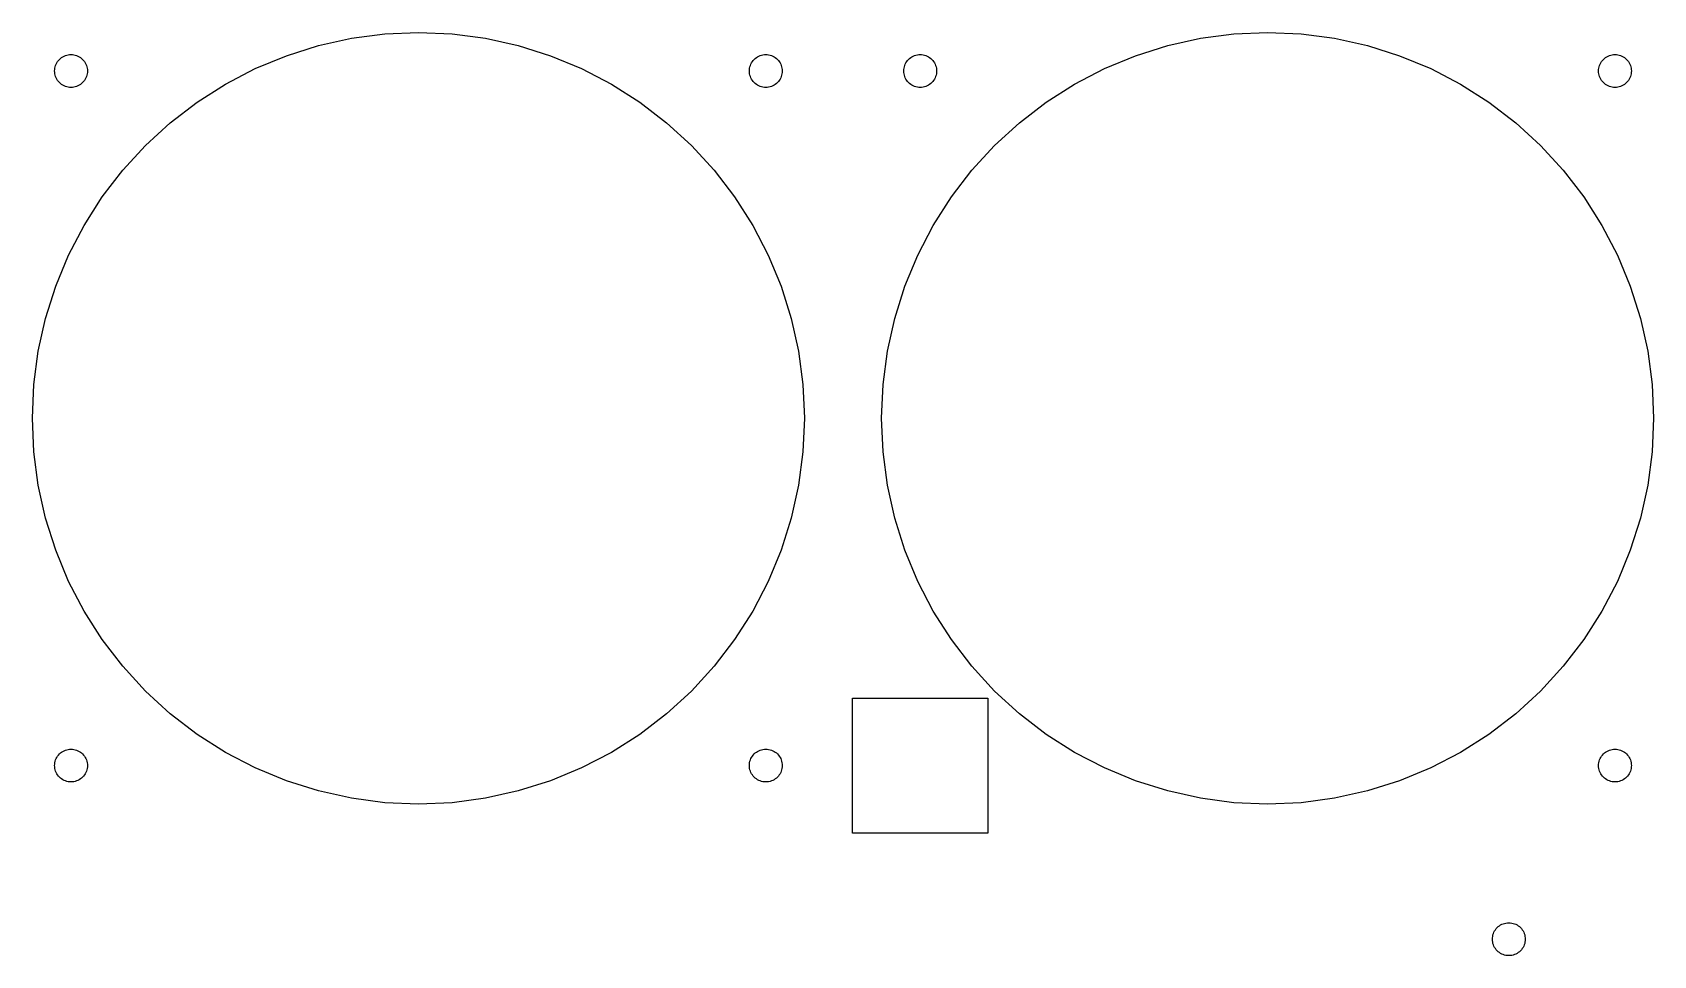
# Model space of a CAD drawing. Header units: metres. Extents: x -280 to 530, y 0 to 440.
# Drawn here: x 208 to 376, y 104.3 to 200 of the extents above; entities that cross this region are included whole.
import ezdxf

# ---------------------------------------------------------------- set-up
doc = ezdxf.new("R2010")
doc.units = ezdxf.units.M

msp = doc.modelspace()

# ---------------------------------------------------------------- linework, layer by layer
for p, q in [((244.514, 199.848), (248, 200)), ((248, 200), (251.486, 199.848)), ((332.514, 199.848), (336, 200)), ((336, 200), (339.486, 199.848)), ((234.319, 197.588), (237.647, 198.637)), ((237.647, 198.637), (241.054, 199.392)), ((241.054, 199.392), (244.514, 199.848)), ((251.486, 199.848), (254.946, 199.392)), ((254.946, 199.392), (258.353, 198.637)), ((258.353, 198.637), (261.681, 197.588)), ((322.319, 197.588), (325.647, 198.637)), ((325.647, 198.637), (329.054, 199.392)), ((329.054, 199.392), (332.514, 199.848)), ((339.486, 199.848), (342.946, 199.392)), ((342.946, 199.392), (346.353, 198.637)), ((346.353, 198.637), (349.681, 197.588)), ((210.358, 196.44), (210.403, 196.581)), ((210.403, 196.581), (210.459, 196.718)), ((210.459, 196.718), (210.528, 196.85)), ((210.528, 196.85), (210.607, 196.975)), ((210.607, 196.975), (210.698, 197.093)), ((210.698, 197.093), (210.798, 197.202)), ((210.798, 197.202), (210.907, 197.302)), ((210.907, 197.302), (211.025, 197.393)), ((211.025, 197.393), (211.15, 197.472)), ((211.15, 197.472), (211.282, 197.541)), ((211.282, 197.541), (211.419, 197.597)), ((211.419, 197.597), (211.56, 197.642)), ((211.56, 197.642), (211.705, 197.674)), ((211.705, 197.674), (211.852, 197.694)), ((211.852, 197.694), (212, 197.7)), ((212, 197.7), (212.148, 197.694)), ((212.148, 197.694), (212.295, 197.674)), ((212.295, 197.674), (212.44, 197.642)), ((212.44, 197.642), (212.581, 197.597)), ((212.581, 197.597), (212.718, 197.541)), ((212.718, 197.541), (212.85, 197.472)), ((212.85, 197.472), (212.975, 197.393)), ((212.975, 197.393), (213.093, 197.302)), ((213.093, 197.302), (213.202, 197.202)), ((213.202, 197.202), (213.302, 197.093)), ((213.302, 197.093), (213.393, 196.975)), ((213.393, 196.975), (213.472, 196.85)), ((213.472, 196.85), (213.541, 196.718)), ((213.541, 196.718), (213.597, 196.581)), ((213.597, 196.581), (213.642, 196.44)), ((231.095, 196.252), (234.319, 197.588)), ((261.681, 197.588), (264.905, 196.252)), ((282.358, 196.44), (282.403, 196.581)), ((282.403, 196.581), (282.459, 196.718)), ((282.459, 196.718), (282.528, 196.85)), ((282.528, 196.85), (282.607, 196.975)), ((282.607, 196.975), (282.698, 197.093)), ((282.698, 197.093), (282.798, 197.202)), ((282.798, 197.202), (282.907, 197.302)), ((282.907, 197.302), (283.025, 197.393)), ((283.025, 197.393), (283.15, 197.472)), ((283.15, 197.472), (283.282, 197.541)), ((283.282, 197.541), (283.419, 197.597)), ((283.419, 197.597), (283.56, 197.642)), ((283.56, 197.642), (283.705, 197.674)), ((283.705, 197.674), (283.852, 197.694)), ((283.852, 197.694), (284, 197.7)), ((284, 197.7), (284.148, 197.694)), ((284.148, 197.694), (284.295, 197.674)), ((284.295, 197.674), (284.44, 197.642)), ((284.44, 197.642), (284.581, 197.597)), ((284.581, 197.597), (284.718, 197.541)), ((284.718, 197.541), (284.85, 197.472)), ((284.85, 197.472), (284.975, 197.393)), ((284.975, 197.393), (285.093, 197.302)), ((285.093, 197.302), (285.202, 197.202)), ((285.202, 197.202), (285.302, 197.093)), ((285.302, 197.093), (285.393, 196.975)), ((285.393, 196.975), (285.472, 196.85)), ((285.472, 196.85), (285.541, 196.718)), ((285.541, 196.718), (285.597, 196.581)), ((285.597, 196.581), (285.642, 196.44)), ((298.358, 196.44), (298.403, 196.581)), ((298.403, 196.581), (298.459, 196.718)), ((298.459, 196.718), (298.528, 196.85)), ((298.528, 196.85), (298.607, 196.975)), ((298.607, 196.975), (298.698, 197.093)), ((298.698, 197.093), (298.798, 197.202)), ((298.798, 197.202), (298.907, 197.302)), ((298.907, 197.302), (299.025, 197.393)), ((299.025, 197.393), (299.15, 197.472)), ((299.15, 197.472), (299.282, 197.541)), ((299.282, 197.541), (299.419, 197.597)), ((299.419, 197.597), (299.56, 197.642)), ((299.56, 197.642), (299.705, 197.674)), ((299.705, 197.674), (299.852, 197.694)), ((299.852, 197.694), (300, 197.7)), ((300, 197.7), (300.148, 197.694)), ((300.148, 197.694), (300.295, 197.674)), ((300.295, 197.674), (300.44, 197.642)), ((300.44, 197.642), (300.581, 197.597)), ((300.581, 197.597), (300.718, 197.541)), ((300.718, 197.541), (300.85, 197.472)), ((300.85, 197.472), (300.975, 197.393)), ((300.975, 197.393), (301.093, 197.302)), ((301.093, 197.302), (301.202, 197.202)), ((301.202, 197.202), (301.302, 197.093)), ((301.302, 197.093), (301.393, 196.975)), ((301.393, 196.975), (301.472, 196.85)), ((301.472, 196.85), (301.541, 196.718)), ((301.541, 196.718), (301.597, 196.581)), ((301.597, 196.581), (301.642, 196.44)), ((319.095, 196.252), (322.319, 197.588)), ((349.681, 197.588), (352.905, 196.252)), ((370.358, 196.44), (370.403, 196.581)), ((370.403, 196.581), (370.459, 196.718)), ((370.459, 196.718), (370.528, 196.85)), ((370.528, 196.85), (370.607, 196.975)), ((370.607, 196.975), (370.698, 197.093)), ((370.698, 197.093), (370.798, 197.202)), ((370.798, 197.202), (370.907, 197.302)), ((370.907, 197.302), (371.025, 197.393)), ((371.025, 197.393), (371.15, 197.472)), ((371.15, 197.472), (371.282, 197.541)), ((371.282, 197.541), (371.419, 197.597)), ((371.419, 197.597), (371.56, 197.642)), ((371.56, 197.642), (371.705, 197.674)), ((371.705, 197.674), (371.852, 197.694)), ((371.852, 197.694), (372, 197.7)), ((372, 197.7), (372.148, 197.694)), ((372.148, 197.694), (372.295, 197.674)), ((372.295, 197.674), (372.44, 197.642)), ((372.44, 197.642), (372.581, 197.597)), ((372.581, 197.597), (372.718, 197.541)), ((372.718, 197.541), (372.85, 197.472)), ((372.85, 197.472), (372.975, 197.393)), ((372.975, 197.393), (373.093, 197.302)), ((373.093, 197.302), (373.202, 197.202)), ((373.202, 197.202), (373.302, 197.093)), ((373.302, 197.093), (373.393, 196.975)), ((373.393, 196.975), (373.472, 196.85)), ((373.472, 196.85), (373.541, 196.718)), ((373.541, 196.718), (373.597, 196.581)), ((373.597, 196.581), (373.642, 196.44)), ((210.3, 196), (210.306, 196.148)), ((210.306, 195.852), (210.3, 196)), ((210.306, 196.148), (210.326, 196.295)), ((210.326, 195.705), (210.306, 195.852)), ((210.326, 196.295), (210.358, 196.44)), ((210.358, 195.56), (210.326, 195.705)), ((210.403, 195.419), (210.358, 195.56)), ((210.459, 195.282), (210.403, 195.419)), ((210.528, 195.15), (210.459, 195.282)), ((210.607, 195.025), (210.528, 195.15)), ((210.698, 194.907), (210.607, 195.025)), ((210.798, 194.798), (210.698, 194.907)), ((213.302, 194.907), (213.202, 194.798)), ((213.393, 195.025), (213.302, 194.907)), ((213.472, 195.15), (213.393, 195.025)), ((213.541, 195.282), (213.472, 195.15)), ((213.597, 195.419), (213.541, 195.282)), ((213.642, 195.56), (213.597, 195.419)), ((213.642, 196.44), (213.674, 196.295)), ((213.674, 195.705), (213.642, 195.56)), ((213.674, 196.295), (213.694, 196.148)), ((213.694, 195.852), (213.674, 195.705)), ((213.694, 196.148), (213.7, 196)), ((213.7, 196), (213.694, 195.852)), ((228, 194.641), (231.095, 196.252)), ((264.905, 196.252), (268, 194.641)), ((282.3, 196), (282.306, 196.148)), ((282.306, 195.852), (282.3, 196)), ((282.306, 196.148), (282.326, 196.295)), ((282.326, 195.705), (282.306, 195.852)), ((282.326, 196.295), (282.358, 196.44)), ((282.358, 195.56), (282.326, 195.705)), ((282.403, 195.419), (282.358, 195.56)), ((282.459, 195.282), (282.403, 195.419)), ((282.528, 195.15), (282.459, 195.282)), ((282.607, 195.025), (282.528, 195.15)), ((282.698, 194.907), (282.607, 195.025)), ((282.798, 194.798), (282.698, 194.907)), ((285.302, 194.907), (285.202, 194.798)), ((285.393, 195.025), (285.302, 194.907)), ((285.472, 195.15), (285.393, 195.025)), ((285.541, 195.282), (285.472, 195.15)), ((285.597, 195.419), (285.541, 195.282)), ((285.642, 195.56), (285.597, 195.419)), ((285.642, 196.44), (285.674, 196.295)), ((285.674, 195.705), (285.642, 195.56)), ((285.674, 196.295), (285.694, 196.148)), ((285.694, 195.852), (285.674, 195.705)), ((285.694, 196.148), (285.7, 196)), ((285.7, 196), (285.694, 195.852)), ((298.3, 196), (298.306, 196.148)), ((298.306, 195.852), (298.3, 196)), ((298.306, 196.148), (298.326, 196.295)), ((298.326, 195.705), (298.306, 195.852)), ((298.326, 196.295), (298.358, 196.44)), ((298.358, 195.56), (298.326, 195.705)), ((298.403, 195.419), (298.358, 195.56)), ((298.459, 195.282), (298.403, 195.419)), ((298.528, 195.15), (298.459, 195.282)), ((298.607, 195.025), (298.528, 195.15)), ((298.698, 194.907), (298.607, 195.025)), ((298.798, 194.798), (298.698, 194.907)), ((301.302, 194.907), (301.202, 194.798)), ((301.393, 195.025), (301.302, 194.907)), ((301.472, 195.15), (301.393, 195.025)), ((301.541, 195.282), (301.472, 195.15)), ((301.597, 195.419), (301.541, 195.282)), ((301.642, 195.56), (301.597, 195.419)), ((301.642, 196.44), (301.674, 196.295)), ((301.674, 195.705), (301.642, 195.56)), ((301.674, 196.295), (301.694, 196.148)), ((301.694, 195.852), (301.674, 195.705)), ((301.694, 196.148), (301.7, 196)), ((301.7, 196), (301.694, 195.852)), ((316, 194.641), (319.095, 196.252)), ((352.905, 196.252), (356, 194.641)), ((370.3, 196), (370.306, 196.148)), ((370.306, 195.852), (370.3, 196)), ((370.306, 196.148), (370.326, 196.295)), ((370.326, 195.705), (370.306, 195.852)), ((370.326, 196.295), (370.358, 196.44)), ((370.358, 195.56), (370.326, 195.705)), ((370.403, 195.419), (370.358, 195.56)), ((370.459, 195.282), (370.403, 195.419)), ((370.528, 195.15), (370.459, 195.282)), ((370.607, 195.025), (370.528, 195.15)), ((370.698, 194.907), (370.607, 195.025)), ((370.798, 194.798), (370.698, 194.907)), ((373.302, 194.907), (373.202, 194.798)), ((373.393, 195.025), (373.302, 194.907)), ((373.472, 195.15), (373.393, 195.025)), ((373.541, 195.282), (373.472, 195.15)), ((373.597, 195.419), (373.541, 195.282)), ((373.642, 195.56), (373.597, 195.419)), ((373.642, 196.44), (373.674, 196.295)), ((373.674, 195.705), (373.642, 195.56)), ((373.674, 196.295), (373.694, 196.148)), ((373.694, 195.852), (373.674, 195.705)), ((373.694, 196.148), (373.7, 196)), ((373.7, 196), (373.694, 195.852)), ((210.907, 194.698), (210.798, 194.798)), ((211.025, 194.607), (210.907, 194.698)), ((211.15, 194.528), (211.025, 194.607)), ((211.282, 194.459), (211.15, 194.528)), ((211.419, 194.403), (211.282, 194.459)), ((211.56, 194.358), (211.419, 194.403)), ((211.705, 194.326), (211.56, 194.358)), ((211.852, 194.306), (211.705, 194.326)), ((212, 194.3), (211.852, 194.306)), ((212.148, 194.306), (212, 194.3)), ((212.295, 194.326), (212.148, 194.306)), ((212.44, 194.358), (212.295, 194.326)), ((212.581, 194.403), (212.44, 194.358)), ((212.718, 194.459), (212.581, 194.403)), ((212.85, 194.528), (212.718, 194.459)), ((212.975, 194.607), (212.85, 194.528)), ((213.093, 194.698), (212.975, 194.607)), ((213.202, 194.798), (213.093, 194.698)), ((225.057, 192.766), (228, 194.641)), ((268, 194.641), (270.943, 192.766)), ((282.907, 194.698), (282.798, 194.798)), ((283.025, 194.607), (282.907, 194.698)), ((283.15, 194.528), (283.025, 194.607)), ((283.282, 194.459), (283.15, 194.528)), ((283.419, 194.403), (283.282, 194.459)), ((283.56, 194.358), (283.419, 194.403)), ((283.705, 194.326), (283.56, 194.358)), ((283.852, 194.306), (283.705, 194.326)), ((284, 194.3), (283.852, 194.306)), ((284.148, 194.306), (284, 194.3)), ((284.295, 194.326), (284.148, 194.306)), ((284.44, 194.358), (284.295, 194.326)), ((284.581, 194.403), (284.44, 194.358)), ((284.718, 194.459), (284.581, 194.403)), ((284.85, 194.528), (284.718, 194.459)), ((284.975, 194.607), (284.85, 194.528)), ((285.093, 194.698), (284.975, 194.607)), ((285.202, 194.798), (285.093, 194.698)), ((298.907, 194.698), (298.798, 194.798)), ((299.025, 194.607), (298.907, 194.698)), ((299.15, 194.528), (299.025, 194.607)), ((299.282, 194.459), (299.15, 194.528)), ((299.419, 194.403), (299.282, 194.459)), ((299.56, 194.358), (299.419, 194.403)), ((299.705, 194.326), (299.56, 194.358)), ((299.852, 194.306), (299.705, 194.326)), ((300, 194.3), (299.852, 194.306)), ((300.148, 194.306), (300, 194.3)), ((300.295, 194.326), (300.148, 194.306)), ((300.44, 194.358), (300.295, 194.326)), ((300.581, 194.403), (300.44, 194.358)), ((300.718, 194.459), (300.581, 194.403)), ((300.85, 194.528), (300.718, 194.459)), ((300.975, 194.607), (300.85, 194.528)), ((301.093, 194.698), (300.975, 194.607)), ((301.202, 194.798), (301.093, 194.698)), ((313.057, 192.766), (316, 194.641)), ((356, 194.641), (358.943, 192.766)), ((370.907, 194.698), (370.798, 194.798)), ((371.025, 194.607), (370.907, 194.698)), ((371.15, 194.528), (371.025, 194.607)), ((371.282, 194.459), (371.15, 194.528)), ((371.419, 194.403), (371.282, 194.459)), ((371.56, 194.358), (371.419, 194.403)), ((371.705, 194.326), (371.56, 194.358)), ((371.852, 194.306), (371.705, 194.326)), ((372, 194.3), (371.852, 194.306)), ((372.148, 194.306), (372, 194.3)), ((372.295, 194.326), (372.148, 194.306)), ((372.44, 194.358), (372.295, 194.326)), ((372.581, 194.403), (372.44, 194.358)), ((372.718, 194.459), (372.581, 194.403)), ((372.85, 194.528), (372.718, 194.459)), ((372.975, 194.607), (372.85, 194.528)), ((373.093, 194.698), (372.975, 194.607)), ((373.202, 194.798), (373.093, 194.698)), ((222.288, 190.642), (225.057, 192.766)), ((270.943, 192.766), (273.712, 190.642)), ((310.288, 190.642), (313.057, 192.766)), ((358.943, 192.766), (361.712, 190.642)), ((219.716, 188.284), (222.288, 190.642)), ((273.712, 190.642), (276.284, 188.284)), ((307.716, 188.284), (310.288, 190.642)), ((361.712, 190.642), (364.284, 188.284)), ((217.358, 185.712), (219.716, 188.284)), ((276.284, 188.284), (278.642, 185.712)), ((305.358, 185.712), (307.716, 188.284)), ((364.284, 188.284), (366.642, 185.712)), ((215.234, 182.943), (217.358, 185.712)), ((278.642, 185.712), (280.766, 182.943)), ((303.234, 182.943), (305.358, 185.712)), ((366.642, 185.712), (368.766, 182.943)), ((213.359, 180), (215.234, 182.943)), ((280.766, 182.943), (282.641, 180)), ((301.359, 180), (303.234, 182.943)), ((368.766, 182.943), (370.641, 180)), ((211.748, 176.905), (213.359, 180)), ((282.641, 180), (284.252, 176.905)), ((299.748, 176.905), (301.359, 180)), ((370.641, 180), (372.252, 176.905)), ((210.412, 173.681), (211.748, 176.905)), ((284.252, 176.905), (285.588, 173.681)), ((298.412, 173.681), (299.748, 176.905)), ((372.252, 176.905), (373.588, 173.681)), ((209.363, 170.353), (210.412, 173.681)), ((285.588, 173.681), (286.637, 170.353)), ((297.363, 170.353), (298.412, 173.681)), ((373.588, 173.681), (374.637, 170.353)), ((208.608, 166.946), (209.363, 170.353)), ((286.637, 170.353), (287.392, 166.946)), ((296.608, 166.946), (297.363, 170.353)), ((374.637, 170.353), (375.392, 166.946)), ((208.152, 163.486), (208.608, 166.946)), ((287.392, 166.946), (287.848, 163.486)), ((296.152, 163.486), (296.608, 166.946)), ((375.392, 166.946), (375.848, 163.486)), ((208, 160), (208.152, 163.486)), ((287.848, 163.486), (288, 160)), ((296, 160), (296.152, 163.486)), ((375.848, 163.486), (376, 160)), ((208.152, 156.514), (208, 160)), ((288, 160), (287.848, 156.514)), ((296.152, 156.514), (296, 160)), ((376, 160), (375.848, 156.514)), ((208.608, 153.054), (208.152, 156.514)), ((287.848, 156.514), (287.392, 153.054)), ((296.608, 153.054), (296.152, 156.514)), ((375.848, 156.514), (375.392, 153.054)), ((209.363, 149.647), (208.608, 153.054)), ((287.392, 153.054), (286.637, 149.647)), ((297.363, 149.647), (296.608, 153.054)), ((375.392, 153.054), (374.637, 149.647)), ((210.412, 146.319), (209.363, 149.647)), ((286.637, 149.647), (285.588, 146.319)), ((298.412, 146.319), (297.363, 149.647)), ((374.637, 149.647), (373.588, 146.319)), ((211.748, 143.095), (210.412, 146.319)), ((285.588, 146.319), (284.252, 143.095)), ((299.748, 143.095), (298.412, 146.319)), ((373.588, 146.319), (372.252, 143.095)), ((213.359, 140), (211.748, 143.095)), ((284.252, 143.095), (282.641, 140)), ((301.359, 140), (299.748, 143.095)), ((372.252, 143.095), (370.641, 140)), ((215.234, 137.057), (213.359, 140)), ((282.641, 140), (280.766, 137.057)), ((303.234, 137.057), (301.359, 140)), ((370.641, 140), (368.766, 137.057)), ((217.358, 134.288), (215.234, 137.057)), ((280.766, 137.057), (278.642, 134.288)), ((305.358, 134.288), (303.234, 137.057)), ((368.766, 137.057), (366.642, 134.288)), ((219.716, 131.716), (217.358, 134.288)), ((278.642, 134.288), (276.284, 131.716)), ((307.716, 131.716), (305.358, 134.288)), ((366.642, 134.288), (364.284, 131.716)), ((222.288, 129.358), (219.716, 131.716)), ((276.284, 131.716), (273.712, 129.358)), ((310.288, 129.358), (307.716, 131.716)), ((364.284, 131.716), (361.712, 129.358)), ((293, 117), (293, 131)), ((293, 131), (307, 131)), ((307, 131), (307, 117)), ((225.057, 127.234), (222.288, 129.358)), ((273.712, 129.358), (270.943, 127.234)), ((313.057, 127.234), (310.288, 129.358)), ((361.712, 129.358), (358.943, 127.234)), ((228, 125.359), (225.057, 127.234)), ((270.943, 127.234), (268, 125.359)), ((316, 125.359), (313.057, 127.234)), ((358.943, 127.234), (356, 125.359)), ((210.326, 124.295), (210.358, 124.44)), ((210.358, 124.44), (210.403, 124.581)), ((210.403, 124.581), (210.459, 124.718)), ((210.459, 124.718), (210.528, 124.85)), ((210.528, 124.85), (210.607, 124.975)), ((210.607, 124.975), (210.698, 125.093)), ((210.698, 125.093), (210.798, 125.202)), ((210.798, 125.202), (210.907, 125.302)), ((210.907, 125.302), (211.025, 125.393)), ((211.025, 125.393), (211.15, 125.472)), ((211.15, 125.472), (211.282, 125.541)), ((211.282, 125.541), (211.419, 125.597)), ((211.419, 125.597), (211.56, 125.642)), ((211.56, 125.642), (211.705, 125.674)), ((211.705, 125.674), (211.852, 125.694)), ((211.852, 125.694), (212, 125.7)), ((212, 125.7), (212.148, 125.694)), ((212.148, 125.694), (212.295, 125.674)), ((212.295, 125.674), (212.44, 125.642)), ((212.44, 125.642), (212.581, 125.597)), ((212.581, 125.597), (212.718, 125.541)), ((212.718, 125.541), (212.85, 125.472)), ((212.85, 125.472), (212.975, 125.393)), ((212.975, 125.393), (213.093, 125.302)), ((213.093, 125.302), (213.202, 125.202)), ((213.202, 125.202), (213.302, 125.093)), ((213.302, 125.093), (213.393, 124.975)), ((213.393, 124.975), (213.472, 124.85)), ((213.472, 124.85), (213.541, 124.718)), ((213.541, 124.718), (213.597, 124.581)), ((213.597, 124.581), (213.642, 124.44)), ((213.642, 124.44), (213.674, 124.295)), ((231.095, 123.748), (228, 125.359)), ((268, 125.359), (264.905, 123.748)), ((282.326, 124.295), (282.358, 124.44)), ((282.358, 124.44), (282.403, 124.581)), ((282.403, 124.581), (282.459, 124.718)), ((282.459, 124.718), (282.528, 124.85)), ((282.528, 124.85), (282.607, 124.975)), ((282.607, 124.975), (282.698, 125.093)), ((282.698, 125.093), (282.798, 125.202)), ((282.798, 125.202), (282.907, 125.302)), ((282.907, 125.302), (283.025, 125.393)), ((283.025, 125.393), (283.15, 125.472)), ((283.15, 125.472), (283.282, 125.541)), ((283.282, 125.541), (283.419, 125.597)), ((283.419, 125.597), (283.56, 125.642)), ((283.56, 125.642), (283.705, 125.674)), ((283.705, 125.674), (283.852, 125.694)), ((283.852, 125.694), (284, 125.7)), ((284, 125.7), (284.148, 125.694)), ((284.148, 125.694), (284.295, 125.674)), ((284.295, 125.674), (284.44, 125.642)), ((284.44, 125.642), (284.581, 125.597)), ((284.581, 125.597), (284.718, 125.541)), ((284.718, 125.541), (284.85, 125.472)), ((284.85, 125.472), (284.975, 125.393)), ((284.975, 125.393), (285.093, 125.302)), ((285.093, 125.302), (285.202, 125.202)), ((285.202, 125.202), (285.302, 125.093)), ((285.302, 125.093), (285.393, 124.975)), ((285.393, 124.975), (285.472, 124.85)), ((285.472, 124.85), (285.541, 124.718)), ((285.541, 124.718), (285.597, 124.581)), ((285.597, 124.581), (285.642, 124.44)), ((285.642, 124.44), (285.674, 124.295)), ((319.095, 123.748), (316, 125.359)), ((356, 125.359), (352.905, 123.748)), ((370.326, 124.295), (370.358, 124.44)), ((370.358, 124.44), (370.403, 124.581)), ((370.403, 124.581), (370.459, 124.718)), ((370.459, 124.718), (370.528, 124.85)), ((370.528, 124.85), (370.607, 124.975)), ((370.607, 124.975), (370.698, 125.093)), ((370.698, 125.093), (370.798, 125.202)), ((370.798, 125.202), (370.907, 125.302)), ((370.907, 125.302), (371.025, 125.393)), ((371.025, 125.393), (371.15, 125.472)), ((371.15, 125.472), (371.282, 125.541)), ((371.282, 125.541), (371.419, 125.597)), ((371.419, 125.597), (371.56, 125.642)), ((371.56, 125.642), (371.705, 125.674)), ((371.705, 125.674), (371.852, 125.694)), ((371.852, 125.694), (372, 125.7)), ((372, 125.7), (372.148, 125.694)), ((372.148, 125.694), (372.295, 125.674)), ((372.295, 125.674), (372.44, 125.642)), ((372.44, 125.642), (372.581, 125.597)), ((372.581, 125.597), (372.718, 125.541)), ((372.718, 125.541), (372.85, 125.472)), ((372.85, 125.472), (372.975, 125.393)), ((372.975, 125.393), (373.093, 125.302)), ((373.093, 125.302), (373.202, 125.202)), ((373.202, 125.202), (373.302, 125.093)), ((373.302, 125.093), (373.393, 124.975)), ((373.393, 124.975), (373.472, 124.85)), ((373.472, 124.85), (373.541, 124.718)), ((373.541, 124.718), (373.597, 124.581)), ((373.597, 124.581), (373.642, 124.44)), ((373.642, 124.44), (373.674, 124.295)), ((210.3, 124), (210.306, 124.148)), ((210.306, 123.852), (210.3, 124)), ((210.306, 124.148), (210.326, 124.295)), ((210.326, 123.705), (210.306, 123.852)), ((210.358, 123.56), (210.326, 123.705)), ((210.403, 123.419), (210.358, 123.56)), ((210.459, 123.282), (210.403, 123.419)), ((210.528, 123.15), (210.459, 123.282)), ((210.607, 123.025), (210.528, 123.15)), ((210.698, 122.907), (210.607, 123.025)), ((210.798, 122.798), (210.698, 122.907)), ((210.907, 122.698), (210.798, 122.798)), ((211.025, 122.607), (210.907, 122.698)), ((213.093, 122.698), (212.975, 122.607)), ((213.202, 122.798), (213.093, 122.698)), ((213.302, 122.907), (213.202, 122.798)), ((213.393, 123.025), (213.302, 122.907)), ((213.472, 123.15), (213.393, 123.025)), ((213.541, 123.282), (213.472, 123.15)), ((213.597, 123.419), (213.541, 123.282)), ((213.642, 123.56), (213.597, 123.419)), ((213.674, 123.705), (213.642, 123.56)), ((213.674, 124.295), (213.694, 124.148)), ((213.694, 123.852), (213.674, 123.705)), ((213.694, 124.148), (213.7, 124)), ((213.7, 124), (213.694, 123.852)), ((234.319, 122.412), (231.095, 123.748)), ((264.905, 123.748), (261.681, 122.412)), ((282.3, 124), (282.306, 124.148)), ((282.306, 123.852), (282.3, 124)), ((282.306, 124.148), (282.326, 124.295)), ((282.326, 123.705), (282.306, 123.852)), ((282.358, 123.56), (282.326, 123.705)), ((282.403, 123.419), (282.358, 123.56)), ((282.459, 123.282), (282.403, 123.419)), ((282.528, 123.15), (282.459, 123.282)), ((282.607, 123.025), (282.528, 123.15)), ((282.698, 122.907), (282.607, 123.025)), ((282.798, 122.798), (282.698, 122.907)), ((282.907, 122.698), (282.798, 122.798)), ((283.025, 122.607), (282.907, 122.698)), ((285.093, 122.698), (284.975, 122.607)), ((285.202, 122.798), (285.093, 122.698)), ((285.302, 122.907), (285.202, 122.798)), ((285.393, 123.025), (285.302, 122.907)), ((285.472, 123.15), (285.393, 123.025)), ((285.541, 123.282), (285.472, 123.15)), ((285.597, 123.419), (285.541, 123.282)), ((285.642, 123.56), (285.597, 123.419)), ((285.674, 123.705), (285.642, 123.56)), ((285.674, 124.295), (285.694, 124.148)), ((285.694, 123.852), (285.674, 123.705)), ((285.694, 124.148), (285.7, 124)), ((285.7, 124), (285.694, 123.852)), ((322.319, 122.412), (319.095, 123.748)), ((352.905, 123.748), (349.681, 122.412)), ((370.3, 124), (370.306, 124.148)), ((370.306, 123.852), (370.3, 124)), ((370.306, 124.148), (370.326, 124.295)), ((370.326, 123.705), (370.306, 123.852)), ((370.358, 123.56), (370.326, 123.705)), ((370.403, 123.419), (370.358, 123.56)), ((370.459, 123.282), (370.403, 123.419)), ((370.528, 123.15), (370.459, 123.282)), ((370.607, 123.025), (370.528, 123.15)), ((370.698, 122.907), (370.607, 123.025)), ((370.798, 122.798), (370.698, 122.907)), ((370.907, 122.698), (370.798, 122.798)), ((371.025, 122.607), (370.907, 122.698)), ((373.093, 122.698), (372.975, 122.607)), ((373.202, 122.798), (373.093, 122.698)), ((373.302, 122.907), (373.202, 122.798)), ((373.393, 123.025), (373.302, 122.907)), ((373.472, 123.15), (373.393, 123.025)), ((373.541, 123.282), (373.472, 123.15)), ((373.597, 123.419), (373.541, 123.282)), ((373.642, 123.56), (373.597, 123.419)), ((373.674, 123.705), (373.642, 123.56)), ((373.674, 124.295), (373.694, 124.148)), ((373.694, 123.852), (373.674, 123.705)), ((373.694, 124.148), (373.7, 124)), ((373.7, 124), (373.694, 123.852)), ((211.15, 122.528), (211.025, 122.607)), ((211.282, 122.459), (211.15, 122.528)), ((211.419, 122.403), (211.282, 122.459)), ((211.56, 122.358), (211.419, 122.403)), ((211.705, 122.326), (211.56, 122.358)), ((211.852, 122.306), (211.705, 122.326)), ((212, 122.3), (211.852, 122.306)), ((212.148, 122.306), (212, 122.3)), ((212.295, 122.326), (212.148, 122.306)), ((212.44, 122.358), (212.295, 122.326)), ((212.581, 122.403), (212.44, 122.358)), ((212.718, 122.459), (212.581, 122.403)), ((212.85, 122.528), (212.718, 122.459)), ((212.975, 122.607), (212.85, 122.528)), ((237.647, 121.363), (234.319, 122.412)), ((241.054, 120.608), (237.647, 121.363)), ((258.353, 121.363), (254.946, 120.608)), ((261.681, 122.412), (258.353, 121.363)), ((283.15, 122.528), (283.025, 122.607)), ((283.282, 122.459), (283.15, 122.528)), ((283.419, 122.403), (283.282, 122.459)), ((283.56, 122.358), (283.419, 122.403)), ((283.705, 122.326), (283.56, 122.358)), ((283.852, 122.306), (283.705, 122.326)), ((284, 122.3), (283.852, 122.306)), ((284.148, 122.306), (284, 122.3)), ((284.295, 122.326), (284.148, 122.306)), ((284.44, 122.358), (284.295, 122.326)), ((284.581, 122.403), (284.44, 122.358)), ((284.718, 122.459), (284.581, 122.403)), ((284.85, 122.528), (284.718, 122.459)), ((284.975, 122.607), (284.85, 122.528)), ((325.647, 121.363), (322.319, 122.412)), ((329.054, 120.608), (325.647, 121.363)), ((346.353, 121.363), (342.946, 120.608)), ((349.681, 122.412), (346.353, 121.363)), ((371.15, 122.528), (371.025, 122.607)), ((371.282, 122.459), (371.15, 122.528)), ((371.419, 122.403), (371.282, 122.459)), ((371.56, 122.358), (371.419, 122.403)), ((371.705, 122.326), (371.56, 122.358)), ((371.852, 122.306), (371.705, 122.326)), ((372, 122.3), (371.852, 122.306)), ((372.148, 122.306), (372, 122.3)), ((372.295, 122.326), (372.148, 122.306)), ((372.44, 122.358), (372.295, 122.326)), ((372.581, 122.403), (372.44, 122.358)), ((372.718, 122.459), (372.581, 122.403)), ((372.85, 122.528), (372.718, 122.459)), ((372.975, 122.607), (372.85, 122.528)), ((244.514, 120.152), (241.054, 120.608)), ((248, 120), (244.514, 120.152)), ((251.486, 120.152), (248, 120)), ((254.946, 120.608), (251.486, 120.152)), ((332.514, 120.152), (329.054, 120.608)), ((336, 120), (332.514, 120.152)), ((339.486, 120.152), (336, 120)), ((342.946, 120.608), (339.486, 120.152)), ((307, 117), (293, 117)), ((360.15, 107.472), (360.282, 107.541)), ((360.282, 107.541), (360.419, 107.597)), ((360.419, 107.597), (360.56, 107.642)), ((360.56, 107.642), (360.705, 107.674)), ((360.705, 107.674), (360.852, 107.694)), ((360.852, 107.694), (361, 107.7)), ((361, 107.7), (361.148, 107.694)), ((361.148, 107.694), (361.295, 107.674)), ((361.295, 107.674), (361.44, 107.642)), ((361.44, 107.642), (361.581, 107.597)), ((361.581, 107.597), (361.718, 107.541)), ((361.718, 107.541), (361.85, 107.472)), ((359.3, 106), (359.306, 106.148)), ((359.306, 105.852), (359.3, 106)), ((359.306, 106.148), (359.326, 106.295)), ((359.326, 105.705), (359.306, 105.852)), ((359.326, 106.295), (359.358, 106.44)), ((359.358, 106.44), (359.403, 106.581)), ((359.403, 106.581), (359.459, 106.718)), ((359.459, 106.718), (359.528, 106.85)), ((359.528, 106.85), (359.607, 106.975)), ((359.607, 106.975), (359.698, 107.093)), ((359.698, 107.093), (359.798, 107.202)), ((359.798, 107.202), (359.907, 107.302)), ((359.907, 107.302), (360.025, 107.393)), ((360.025, 107.393), (360.15, 107.472)), ((361.85, 107.472), (361.975, 107.393)), ((361.975, 107.393), (362.093, 107.302)), ((362.093, 107.302), (362.202, 107.202)), ((362.202, 107.202), (362.302, 107.093)), ((362.302, 107.093), (362.393, 106.975)), ((362.393, 106.975), (362.472, 106.85)), ((362.472, 106.85), (362.541, 106.718)), ((362.541, 106.718), (362.597, 106.581)), ((362.597, 106.581), (362.642, 106.44)), ((362.642, 106.44), (362.674, 106.295)), ((362.674, 106.295), (362.694, 106.148)), ((362.694, 105.852), (362.674, 105.705)), ((362.694, 106.148), (362.7, 106)), ((362.7, 106), (362.694, 105.852)), ((359.358, 105.56), (359.326, 105.705)), ((359.403, 105.419), (359.358, 105.56)), ((359.459, 105.282), (359.403, 105.419)), ((359.528, 105.15), (359.459, 105.282)), ((359.607, 105.025), (359.528, 105.15)), ((359.698, 104.907), (359.607, 105.025)), ((359.798, 104.798), (359.698, 104.907)), ((359.907, 104.698), (359.798, 104.798)), ((360.025, 104.607), (359.907, 104.698)), ((360.15, 104.528), (360.025, 104.607)), ((360.282, 104.459), (360.15, 104.528)), ((360.419, 104.403), (360.282, 104.459)), ((360.56, 104.358), (360.419, 104.403)), ((360.705, 104.326), (360.56, 104.358)), ((360.852, 104.306), (360.705, 104.326)), ((361, 104.3), (360.852, 104.306)), ((361.148, 104.306), (361, 104.3)), ((361.295, 104.326), (361.148, 104.306)), ((361.44, 104.358), (361.295, 104.326)), ((361.581, 104.403), (361.44, 104.358)), ((361.718, 104.459), (361.581, 104.403)), ((361.85, 104.528), (361.718, 104.459)), ((361.975, 104.607), (361.85, 104.528)), ((362.093, 104.698), (361.975, 104.607)), ((362.202, 104.798), (362.093, 104.698)), ((362.302, 104.907), (362.202, 104.798)), ((362.393, 105.025), (362.302, 104.907)), ((362.472, 105.15), (362.393, 105.025)), ((362.541, 105.282), (362.472, 105.15)), ((362.597, 105.419), (362.541, 105.282)), ((362.642, 105.56), (362.597, 105.419)), ((362.674, 105.705), (362.642, 105.56))]:
    msp.add_line(p, q)

doc.saveas('drawing.dxf')
